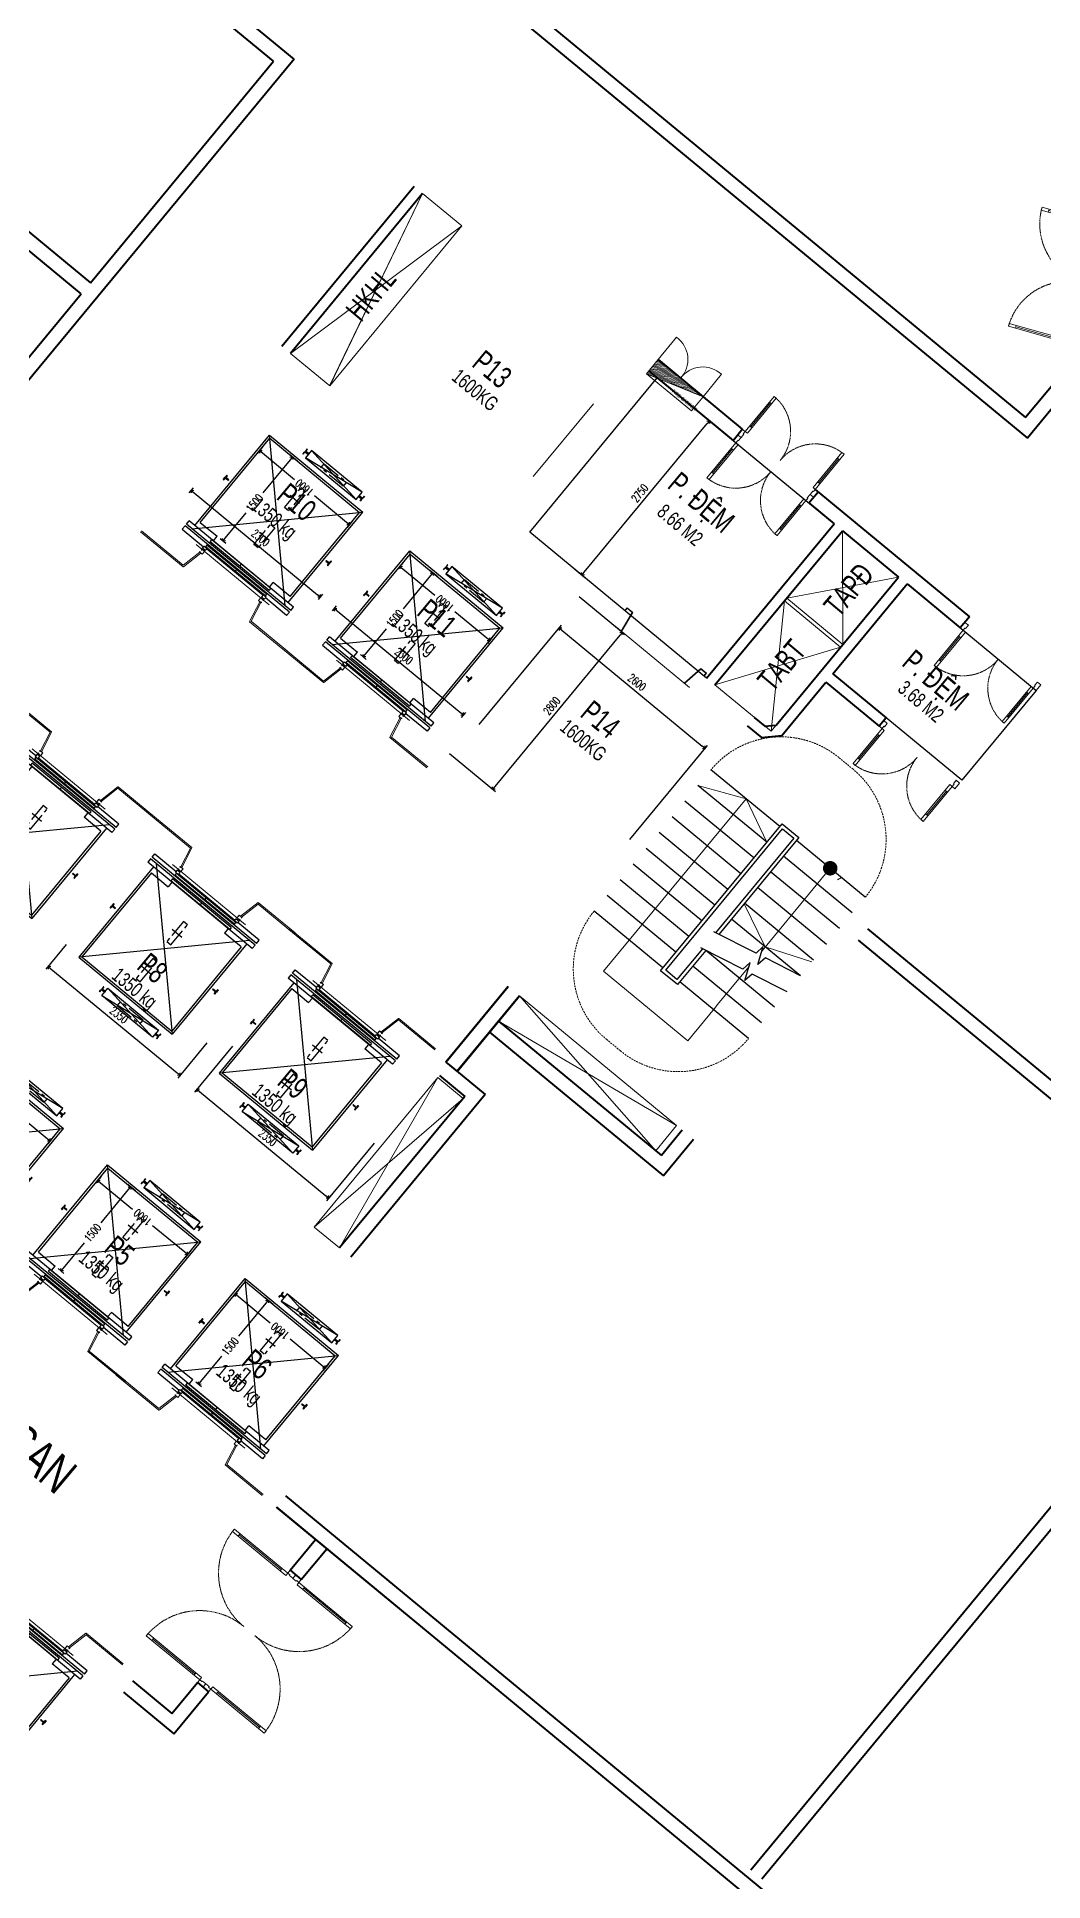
# Model space of a CAD drawing. Header units: millimetres. Extents: x -1534340 to 1713810, y -1348191 to 1114081.
# Drawn here: x 1237835 to 1251658, y -631241 to -605893 of the extents above; entities that cross this region are included whole.
import ezdxf
from ezdxf.enums import TextEntityAlignment as Align

# ---------------------------------------------------------------- set-up
doc = ezdxf.new("R2010")
doc.units = ezdxf.units.MM
doc.header["$LTSCALE"] = 100
doc.set_wipeout_variables(frame=1)
doc.header["$PDMODE"] = 32
doc.header["$PDSIZE"] = 2.5
for name, pattern in [('CENTERX2', [4, 2.5, -0.5, 0.5, -0.5]), ('HIDDEN', [0.375, 0.25, -0.125]), ('HIDDEN2', [0.1875, 0.125, -0.0625]), ('PHANTOMX2', [5, 2.5, -0.5, 0.5, -0.5, 0.5, -0.5]), ('Xref_ST_MBDV Cot vach 30.7.2022$0$DASHDOT', [1, 0.5, -0.25, 0, -0.25])]:
    doc.linetypes.add(name, pattern=pattern)
for name, color, linetype in [('A-FLOR-STRS-ARROW', 8, 'Continuous'), ('A-WALL-FNSH', 200, 'Continuous'), ('ccu12-Manh', 8, 'Continuous'), ('KT-Kich thuoc', 9, 'Continuous'), ('KT-Noi that', 36, 'Continuous'), ('KT-Thay', 7, 'Continuous'), ('SPE-MEP-Updated-22 07 22', 7, 'Continuous'), ('Xref_NT1+NT2_MBDV Cot vach_220729$0$KT-Text', 7, 'Continuous'), ('Xref_ST_MBDV Cot vach 30.7.2022$0$Xref_ST_MBDV Cot vach 30.7.2022|Xref_ST_MBDV Cot vach 30.7.2022|Xref_ST_MBDV Cot vach 30.7.2022|Xref_ST_MBDV Cot vach 30.7.2022|A-WALL-PATT', 251, 'Continuous'), ('Xref_ST_MBDV Cot vach 30.7.2022$0$Xref_ST_MBDV Cot vach 30.7.2022|Xref_ST_MBDV Cot vach 30.7.2022|Xref_ST_MBDV Cot vach 30.7.2022|Xref_ST_MBDV Cot vach 30.7.2022|Site_plot line', 1, 'Xref_ST_MBDV Cot vach 30.7.2022$0$DASHDOT')]:
    doc.layers.add(name, color=color, linetype=linetype)
for name, color, linetype, lineweight in [('CUA', 37, 'Continuous', 13), ('KT Lomo M', 4, 'HIDDEN', 5), ('KT-lomo nuoc', 3, 'HIDDEN', 5), ('KT-Net cat', 1, 'Continuous', 40), ('KT-Net manh', 251, 'Continuous', 13), ('KT-TUONG', 2, 'Continuous', 13), ('SPE-MEP-Fire', 10, 'Continuous', 0), ('SPE-MEP-HVAC', 140, 'Continuous', 0)]:
    doc.layers.add(name, color=color, linetype=linetype, lineweight=lineweight)
doc.styles.add('DIM', font='vnsimli.shx', dxfattribs={"width": 0.7})
doc.styles.get("Standard").update_dxf_attribs({"font": 'arial.ttf'})
doc.styles.add('xref.N.Cot vach tang N2$0$DIM', font='vnsimli.shx', dxfattribs={"width": 0.7})
doc.styles.add('Xref_NT1+NT2_MBDV Cot vach_220729$0$Arial', font='arial.ttf', dxfattribs={"width": 0.7})
doc.dimstyles.new('CCU 1-100 A1', dxfattribs={"dimscale": 100, "dimtxt": 2.2, "dimasz": 1, "dimexe": 1, "dimexo": 0, "dimgap": 1, "dimtad": 1, "dimdec": 0, "dimdsep": 46, "dimtxsty": 'DIM', "dimblk1": 'ARCHTICK', "dimblk2": 'ARCHTICK', "dimsah": 1, "dimcen": 0, "dimdle": 1, "dimclrd": 256, "dimclre": 256, "dimclrt": 31, "dimadec": 0, "dimazin": 0, "dimtfac": 1, "dimtdec": 0, "dimtix": 1, "dimtmove": 2, "dimatfit": 3, "dimldrblk": 'ARCHTICK', "dimfxl": 8, "dimtolj": 1, "dimarcsym": 0})
doc.dimstyles.new('xref.N.Cot vach tang N2$0$CCU 1-100 A1', dxfattribs={"dimscale": 100, "dimtxt": 2.2, "dimasz": 1, "dimexe": 1, "dimexo": 0, "dimgap": 1, "dimtad": 1, "dimdec": 0, "dimdsep": 46, "dimtxsty": 'xref.N.Cot vach tang N2$0$DIM', "dimblk1": 'xref.N.Cot vach tang N2$0$_ARCHTICK', "dimblk2": 'xref.N.Cot vach tang N2$0$_ARCHTICK', "dimsah": 1, "dimcen": 0, "dimdle": 1, "dimclrd": 256, "dimclre": 256, "dimclrt": 31, "dimadec": 0, "dimazin": 0, "dimtfac": 1, "dimtdec": 0, "dimtix": 1, "dimtmove": 2, "dimatfit": 3, "dimldrblk": 'xref.N.Cot vach tang N2$0$_ARCHTICK', "dimfxl": 8, "dimtolj": 1, "dimarcsym": 0})

# ---------------------------------------------------------------- blocks, each defined once
blk = doc.blocks.new('*U229')
for p, q in [((-750, -90), (-750, -50)), ((-100, -70), (-750, -70)), ((-100, -90), (-100, -50)), ((-750, -1710), (-750, -1750)), ((-100, -1730), (-750, -1730)), ((-100, -1710), (-100, -1750))]:
    blk.add_line(p, q)
for points in [[(200, 0), (200, -60), (40, -60), (40, -50), (0, -50), (0, 0)], [(0, -50), (0, -90), (-850, -90), (-850, -50)], [(0, -1750), (0, -1710), (-850, -1710), (-850, -1750)], [(200, -1800), (200, -1740), (40, -1740), (40, -1750), (0, -1750), (0, -1800)]]:
    blk.add_lwpolyline(points, close=True)
at = {"linetype": 'HIDDEN2'}
for centre, start, end in [((0, -50), 180, 270), ((0, -1750), 90, 180)]:
    blk.add_arc(centre, 850, start, end, dxfattribs=at)
blk = doc.blocks.new('KHHFG')
blk.add_wipeout([(-80, 1884), (238, 1884), (264, 84), (-70, 84)]).dxf.layer = 'KT-Kich thuoc'
at = {"layer": 'KT-Net cat'}
for p, q in [((200, 1884), (0, 1884)), ((200, 84), (0, 84))]:
    blk.add_line(p, q, dxfattribs=at)
at = {"layer": 'CUA', "xscale": -1, "rotation": 359.999999524041}
blk.add_blockref('*U229', (200, 1884), dxfattribs=at)
blk = doc.blocks.new('A$C17453666')
at = {"layer": 'KT-Net cat'}
for p, q in [((-62552, 2396), (-49714, -8206)), ((-49841, -8360), (-62712, 2269)), ((-48368, -823), (-36840, -10343)), ((-48086, -796), (-36867, -10061)), ((-46915, -5135), (-49829, -2729)), ((-47197, -5162), (-49956, -2883)), ((-46915, -5135), (-53116, -12635)), ((-49714, -8206), (-47197, -5162)), ((-53270, -12508), (-49841, -8360)), ((-36421, -9521), (-36867, -10061)), ((-36240, -9616), (-36840, -10343)), ((-39038, -17087), (-27550, -26575)), ((-39165, -17241), (-27645, -26756)), ((-44830, -18918, 0), (-43974, -17881)), ((-44676, -19046, 0), (-43819, -18009)), ((-44830, -18918, 0), (-44676, -19046)), ((-33768, -21699, 0), (-40643, -30024, 0)), ((-33614, -21826, 0), (-40489, -30151, 0)), ((-47159, -25036), (-39252, -31566)), ((-47032, -24882), (-39157, -31385))]:
    blk.add_line(p, q, dxfattribs=at)
at = {"layer": 'KT-Kich thuoc', "rotation": 164.2235859876774}
blk.add_blockref('KHHFG', (-35593, -7326), dxfattribs=at)
blk = doc.blocks.new('*U206')
for p, q in [((-1260, 525), (-1300, 525)), ((-1280, 100), (-1280, 525)), ((-90, 525), (-50, 525)), ((-70, 100), (-70, 525)), ((-1260, 100), (-1300, 100)), ((-90, 100), (-50, 100))]:
    blk.add_line(p, q)
for points in [[(-1300, 0), (-1260, 0), (-1260, 625), (-1300, 625)], [(-50, 0), (-90, 0), (-90, 625), (-50, 625)], [(-1350, -100), (-1290, -100), (-1290, -40), (-1300, -40), (-1300, 0), (-1350, 0)], [(0, -100), (-60, -100), (-60, -40), (-50, -40), (-50, 0), (0, 0)]]:
    blk.add_lwpolyline(points, close=True)
at = {"linetype": 'HIDDEN2'}
for centre, start, end in [((-1300, 0), 0, 90), ((-50, 0), 90, 180)]:
    blk.add_arc(centre, 625, start, end, dxfattribs=at)
blk = doc.blocks.new('*U2315')
for p, q in [((-1260, -100), (-1300, -100)), ((-1280, -100), (-1280, -525)), ((-90, -100), (-50, -100)), ((-70, -100), (-70, -525)), ((-1260, -525), (-1300, -525)), ((-90, -525), (-50, -525))]:
    blk.add_line(p, q)
for points in [[(-1350, 100), (-1290, 100), (-1290, 40), (-1300, 40), (-1300, 0), (-1350, 0)], [(-1300, 0), (-1260, 0), (-1260, -625), (-1300, -625)], [(-50, 0), (-90, 0), (-90, -625), (-50, -625)], [(0, 100), (-60, 100), (-60, 40), (-50, 40), (-50, 0), (0, 0)]]:
    blk.add_lwpolyline(points, close=True)
at = {"linetype": 'HIDDEN2'}
for centre, start, end in [((-1300, 0), 270, 0), ((-50, 0), 180, 270)]:
    blk.add_arc(centre, 625, start, end, dxfattribs=at)
blk = doc.blocks.new('Fire cabinet 800x250')
at = {"layer": 'SPE-MEP-Fire'}
h = blk.add_hatch(dxfattribs=at)
h.set_pattern_fill('ANSI31', color=256, scale=5)
edge = h.paths.add_edge_path()
edge.add_line((400, 250), (-400, 0))
edge.add_line((-400, 0), (-400, 250))
edge.add_line((-400, 250), (400, 250))
for p, q in [((-400, 250), (-400, 650)), ((400, 250), (400, 650))]:
    blk.add_line(p, q, dxfattribs=at)
blk.add_lwpolyline([(400, 250), (-400, 250), (-400, 0), (400, 0)], close=True, dxfattribs=at)
blk.add_lwpolyline([(400, 250), (-400, 0), (-400, 250), (400, 250)], dxfattribs=at)
for centre, start, end in [((-378, 272), 356.6718, 93.3282), ((378, 272), 86.6718, 183.3282)]:
    blk.add_arc(centre, 379, start, end, dxfattribs=at)
at = {"color": 1, "width": 0.7}
blk.add_text('FIRE CABINET', height=50, dxfattribs=at).set_placement((25, 25))
blk = doc.blocks.new('xref.N.Cot vach tang N2$0$_Open90')
at = {"color": 0, "linetype": 'ByBlock', "lineweight": -2}
for p, q in [((0, 0), (-1, 0)), ((-0.5, 0.5), (0, 0)), ((0, 0), (-0.5, -0.5))]:
    blk.add_line(p, q, dxfattribs=at)
blk = doc.blocks.new('*D2516')
at = {"layer": 'Defpoints', "color": 5, "transparency": 16777216}
for p, q in [((1246974, -611089), (1247112, -611202)), ((1245354, -613252), (1247041, -611209)), ((1245223, -613209), (1245361, -613323))]:
    blk.add_line(p, q, dxfattribs=at)
at = {"layer": 'Defpoints', "color": 0, "transparency": 16777216}
for p in [(1246974, -611089), (1247073, -611171), (1245223, -613209)]:
    blk.add_point(p, dxfattribs=at)
at = {"layer": 'Defpoints', "color": 5, "transparency": 16777216, "xscale": 50, "yscale": 50, "zscale": 50}
for p, rotation in [((1247073, -611171), 50.44882668856325), ((1245322, -613291), 230.4488266885633)]:
    blk.add_blockref('xref.N.Cot vach tang N2$0$_Open90', p, dxfattribs=dict(at, rotation=rotation))
at = {"layer": 'Defpoints', "color": 5, "transparency": 16777216, "insert": (1246117, -612164), "char_height": 110, "attachment_point": 5, "rotation": 50.4488, "style": 'xref.N.Cot vach tang N2$0$DIM'}
blk.add_mtext('\\A1;2750', dxfattribs=at)
blk = doc.blocks.new('xref.N.Cot vach tang N2$0$_ARCHTICK')
at = {"color": 0, "linetype": 'ByBlock', "const_width": 0.15}
blk.add_lwpolyline([(-0.5, -0.5), (0.5, 0.5)], dxfattribs=at)
blk = doc.blocks.new('*D2523')
at = {"layer": 'Defpoints', "color": 5, "transparency": 16777216}
for p, q in [((1243912, -615346), (1245041, -613979)), ((1245048, -614049), (1246975, -615641)), ((1245981, -616924), (1247046, -615634))]:
    blk.add_line(p, q, dxfattribs=at)
at = {"layer": 'Defpoints', "color": 0, "transparency": 16777216}
for p in [(1243912, -615346), (1247014, -615673), (1245981, -616924)]:
    blk.add_point(p, dxfattribs=at)
at = {"layer": 'Defpoints', "color": 5, "transparency": 16777216, "xscale": 50, "yscale": 50, "zscale": 50}
for p, rotation in [((1245009, -614017), 140.4488267312786), ((1247014, -615673), 320.4488267312786)]:
    blk.add_blockref('xref.N.Cot vach tang N2$0$_Open90', p, dxfattribs=dict(at, rotation=rotation))
at = {"layer": 'Defpoints', "color": 5, "transparency": 16777216, "insert": (1246078, -614764), "char_height": 110, "attachment_point": 5, "rotation": 320.4488, "style": 'xref.N.Cot vach tang N2$0$DIM'}
blk.add_mtext('\\A1;2600', dxfattribs=at)
blk = doc.blocks.new('*D2524')
at = {"layer": 'Defpoints', "color": 5, "transparency": 16777216}
for p, q in [((1245286, -613585), (1245918, -614108)), ((1244129, -616196), (1245848, -614114)), ((1243503, -615744), (1244135, -616267))]:
    blk.add_line(p, q, dxfattribs=at)
at = {"layer": 'Defpoints', "color": 0, "transparency": 16777216}
for p in [(1245286, -613585), (1245880, -614076), (1243503, -615744)]:
    blk.add_point(p, dxfattribs=at)
at = {"layer": 'Defpoints', "color": 5, "transparency": 16777216, "xscale": 50, "yscale": 50, "zscale": 50}
for p, rotation in [((1245880, -614076), 50.44882673127865), ((1244097, -616235), 230.4488267312786)]:
    blk.add_blockref('xref.N.Cot vach tang N2$0$_Open90', p, dxfattribs=dict(at, rotation=rotation))
at = {"layer": 'Defpoints', "color": 5, "transparency": 16777216, "insert": (1244907, -615088), "char_height": 110, "attachment_point": 5, "rotation": 50.4488, "style": 'xref.N.Cot vach tang N2$0$DIM'}
blk.add_mtext('\\A1;2800', dxfattribs=at)
blk = doc.blocks.new('*D2527')
at = {"layer": 'Defpoints', "color": 5, "transparency": 16777216}
for p, q in [((1238238, -618369), (1237958, -618708)), ((1238028, -618701), (1239763, -620134)), ((1240171, -619719), (1239770, -620205))]:
    blk.add_line(p, q, dxfattribs=at)
at = {"layer": 'Defpoints', "color": 0, "transparency": 16777216}
for p in [(1238238, -618369), (1240171, -619719), (1239802, -620166)]:
    blk.add_point(p, dxfattribs=at)
at = {"layer": 'Defpoints', "color": 5, "transparency": 16777216, "xscale": 50, "yscale": 50, "zscale": 50}
for p, rotation in [((1237990, -618670), 140.4488267312786), ((1239802, -620166), 320.4488267312786)]:
    blk.add_blockref('xref.N.Cot vach tang N2$0$_Open90', p, dxfattribs=dict(at, rotation=rotation))
at = {"layer": 'Defpoints', "color": 5, "transparency": 16777216, "insert": (1238962, -619337), "char_height": 110, "attachment_point": 5, "rotation": 320.4488, "style": 'xref.N.Cot vach tang N2$0$DIM'}
blk.add_mtext('\\A1;2350', dxfattribs=at)
blk = doc.blocks.new('*D2528')
at = {"layer": 'Defpoints', "color": 5, "transparency": 16777216}
for p, q in [((1240521, -619766), (1240001, -620396)), ((1240071, -620389), (1241806, -621822)), ((1242469, -621097), (1241813, -621892))]:
    blk.add_line(p, q, dxfattribs=at)
at = {"layer": 'Defpoints', "color": 0, "transparency": 16777216}
for p in [(1240521, -619766), (1242469, -621097), (1241845, -621853)]:
    blk.add_point(p, dxfattribs=at)
at = {"layer": 'Defpoints', "color": 5, "transparency": 16777216, "xscale": 50, "yscale": 50, "zscale": 50}
for p, rotation in [((1240033, -620357), 140.4488267312786), ((1241845, -621853), 320.4488267312786)]:
    blk.add_blockref('xref.N.Cot vach tang N2$0$_Open90', p, dxfattribs=dict(at, rotation=rotation))
at = {"layer": 'Defpoints', "color": 5, "transparency": 16777216, "insert": (1241006, -621024), "char_height": 110, "attachment_point": 5, "rotation": 320.4488, "style": 'xref.N.Cot vach tang N2$0$DIM'}
blk.add_mtext('\\A1;2350', dxfattribs=at)
blk = doc.blocks.new('*D2529')
at = {"layer": 'Defpoints', "color": 5, "transparency": 16777216}
for p, q in [((1239929, -612160), (1239987, -612089)), ((1239994, -612159), (1241690, -613560)), ((1241702, -613625), (1241761, -613553))]:
    blk.add_line(p, q, dxfattribs=at)
at = {"layer": 'Defpoints', "color": 0, "transparency": 16777216}
for p in [(1239929, -612160), (1241702, -613625), (1241729, -613592)]:
    blk.add_point(p, dxfattribs=at)
at = {"layer": 'Defpoints', "color": 5, "transparency": 16777216, "xscale": 50, "yscale": 50, "zscale": 50}
for p, rotation in [((1239955, -612127), 140.4488267312786), ((1241729, -613592), 320.4488267312786)]:
    blk.add_blockref('xref.N.Cot vach tang N2$0$_Open90', p, dxfattribs=dict(at, rotation=rotation))
at = {"layer": 'Defpoints', "color": 5, "transparency": 16777216, "insert": (1240909, -612779), "char_height": 110, "attachment_point": 5, "rotation": 320.4488, "style": 'xref.N.Cot vach tang N2$0$DIM'}
blk.add_mtext('\\A1;2300', dxfattribs=at)
blk = doc.blocks.new('*D2530')
at = {"layer": 'Defpoints', "color": 5, "transparency": 16777216}
for p, q in [((1241895, -613784), (1241953, -613713)), ((1241960, -613783), (1243657, -615184)), ((1243668, -615248), (1243727, -615177))]:
    blk.add_line(p, q, dxfattribs=at)
at = {"layer": 'Defpoints', "color": 0, "transparency": 16777216}
for p in [(1241895, -613784), (1243668, -615248), (1243695, -615216)]:
    blk.add_point(p, dxfattribs=at)
at = {"layer": 'Defpoints', "color": 5, "transparency": 16777216, "xscale": 50, "yscale": 50, "zscale": 50}
for p, rotation in [((1241922, -613751), 140.4488267312786), ((1243695, -615216), 320.4488267312786)]:
    blk.add_blockref('xref.N.Cot vach tang N2$0$_Open90', p, dxfattribs=dict(at, rotation=rotation))
at = {"layer": 'Defpoints', "color": 5, "transparency": 16777216, "insert": (1242875, -614403), "char_height": 110, "attachment_point": 5, "rotation": 320.4488, "style": 'xref.N.Cot vach tang N2$0$DIM'}
blk.add_mtext('\\A1;2300', dxfattribs=at)
blk = doc.blocks.new('thang bo22')
at = {"layer": 'KT-Net manh'}
h = blk.add_hatch(color=256, dxfattribs=at)
edge = h.paths.add_edge_path(flags=0)
edge.add_arc((1850, -825), 100, 90, 450)
at = {"layer": 'A-FLOR-STRS-ARROW'}
for points in [[(164, -1450), (46, -923), (-88, -902), (151, -801), (15, -783), (-127, -150)], [(450, -1450), (332, -923), (198, -902), (436, -801), (300, -783), (159, -150)]]:
    blk.add_lwpolyline(points, dxfattribs=at)
at = {"layer": 'KT-Net manh', "linetype": 'HIDDEN'}
for p, q in [((-1920, -200), (-1920, 50)), ((3099, -201), (3099, 50))]:
    blk.add_line(p, q, dxfattribs=at)
at = {"layer": 'KT-Net manh'}
for points in [[(1570, 1300), (1850, 675), (1570, 75)], [(99, -825), (-550, -825), (-650, -825), (-1225, -825), (-1225, 675), (1850, 675)], [(721, -225), (450, -825), (700, -1450)], [(1850, -825), (380, -825)]]:
    blk.add_lwpolyline(points, dxfattribs=at)
at = {"layer": 'KT-Net manh', "linetype": 'HIDDEN'}
for centre, start, end in [((-670, 50), 90.0017, 179.9856), ((1849, 50), 0.0144, 89.9983), ((-670, -200), 180.0144, 269.9983), ((1849, -200), 270.0017, 359.9856)]:
    blk.add_arc(centre, 1250, start, end, dxfattribs=at)
at = {"layer": 'KT-Thay', "extrusion": (-3.725e-11, 1.28361e-08, 1)}
for p, q in [((-670, 75), (-670, 1300)), ((-390, 75), (-390, 1300)), ((-110, 75), (-110, 1300)), ((170, 75), (170, 1300)), ((450, 75), (450, 1300)), ((730, 75), (730, 1300)), ((1010, 75), (1010, 1300)), ((1290, 75), (1290, 1300)), ((1570, 75), (1570, 1300)), ((1850, 75), (1850, 1300)), ((-670, -1450), (-670, -225)), ((-390, -1450), (-390, -225)), ((-110, -1450), (-110, -225)), ((450, -1450), (450, -225)), ((730, -1450), (730, -225)), ((1010, -1450), (1010, -225)), ((1290, -1450), (1290, -225)), ((1570, -1450), (1570, -225)), ((1850, -1450), (1850, -225))]:
    blk.add_line(p, q, dxfattribs=at)
at = {"layer": 'KT-Thay'}
for points in [[(-110, -225), (-720, -225), (-720, 75), (1900, 75), (1900, -225), (175, -225)], [(-121, -175), (-670, -175), (-670, 25), (1850, 25), (1850, -175), (164, -175)]]:
    blk.add_lwpolyline(points, dxfattribs=at)
blk = doc.blocks.new('_Open90')
at = {"color": 0, "linetype": 'ByBlock', "lineweight": -2}
for p, q in [((0, 0), (-1, 0)), ((-0.5, 0.5), (0, 0)), ((0, 0), (-0.5, -0.5))]:
    blk.add_line(p, q, dxfattribs=at)
blk = doc.blocks.new('*D202')
at = {"layer": 'Defpoints', "color": 5, "transparency": 16777216}
for p, q in [((-2230, 1494), (-2230, 1596)), ((-2180, 1546), (-1728, 1546)), ((-780, 1546), (-1372, 1546)), ((-730, 1457), (-730, 1596))]:
    blk.add_line(p, q, dxfattribs=at)
at = {"layer": 'Defpoints', "color": 0, "transparency": 16777216}
for p in [(-2230, 1546), (-2230, 1494), (-730, 1457)]:
    blk.add_point(p, dxfattribs=at)
at = {"layer": 'Defpoints', "color": 5, "transparency": 16777216, "xscale": 50, "yscale": 50, "zscale": 50, "rotation": 180}
blk.add_blockref('_Open90', (-2230, 1546), dxfattribs=at)
at = {"layer": 'Defpoints', "color": 5, "transparency": 16777216, "xscale": 50, "yscale": 50, "zscale": 50}
blk.add_blockref('_Open90', (-730, 1546), dxfattribs=at)
at = {"layer": 'Defpoints', "color": 5, "transparency": 16777216, "insert": (-1550, 1546), "char_height": 110, "attachment_point": 5, "style": 'DIM'}
blk.add_mtext('\\A1;1500', dxfattribs=at)
blk = doc.blocks.new('_ARCHTICK')
at = {"color": 0, "linetype": 'ByBlock', "const_width": 0.15}
blk.add_lwpolyline([(-0.5, -0.5), (0.5, 0.5)], dxfattribs=at)
blk = doc.blocks.new('*D203')
at = {"layer": 'Defpoints', "color": 5, "transparency": 16777216}
for p, q in [((-879, 1950), (-1000, 1950)), ((-950, 1900), (-950, 1328)), ((-950, 400), (-950, 972)), ((-879, 350), (-1000, 350))]:
    blk.add_line(p, q, dxfattribs=at)
at = {"layer": 'Defpoints', "color": 0, "transparency": 16777216}
for p in [(-879, 1950), (-950, 350), (-879, 350)]:
    blk.add_point(p, dxfattribs=at)
at = {"layer": 'Defpoints', "color": 5, "transparency": 16777216, "xscale": 50, "yscale": 50, "zscale": 50}
for p, rotation in [((-950, 1950), 90), ((-950, 350), 270)]:
    blk.add_blockref('_Open90', p, dxfattribs=dict(at, rotation=rotation))
at = {"layer": 'Defpoints', "color": 5, "transparency": 16777216, "insert": (-950, 1150), "char_height": 110, "attachment_point": 5, "rotation": 90, "style": 'DIM'}
blk.add_mtext('\\A1;1600', dxfattribs=at)
blk = doc.blocks.new('A$C0FC618F2')
at = {"layer": 'Xref_NT1+NT2_MBDV Cot vach_220729$0$KT-Text', "style": 'Xref_NT1+NT2_MBDV Cot vach_220729$0$Arial', "width": 0.7}
for s, height, p in [('P13', 300, (-36212, 30085)), ('1600KG', 200, (-36413, 29837)), ('1350 kg', 200, (-39173, 28073)), ('1350 kg', 200, (-37245, 26481)), ('P14', 300, (-34725, 25272)), ('1600KG', 200, (-34926, 25023)), ('1350 kg', 200, (-41092, 21616)), ('1350 kg', 200, (-39165, 20024)), ('1350 kg', 200, (-41547, 17731)), ('1350 kg', 200, (-39658, 16171))]:
    blk.add_text(s, height=height, rotation=320.4488, dxfattribs=at).set_placement(p, align=Align.CENTER)
at = {"layer": 'Xref_NT1+NT2_MBDV Cot vach_220729$0$KT-Text', "style": 'Xref_NT1+NT2_MBDV Cot vach_220729$0$Arial', "oblique": 360, "width": 0.7}
for s, p in [('P10', (-38898, 28259)), ('P11', (-36970, 26667)), ('P8', (-40879, 21855)), ('P9', (-38952, 20263)), ('P5', (-41334, 17970)), ('P6', (-39445, 16410))]:
    blk.add_text(s, height=300, rotation=320, dxfattribs=at).set_placement(p, align=Align.CENTER)
blk = doc.blocks.new('*U262')
at = {"layer": 'KT-lomo nuoc', "ltscale": 500}
for p, q in [((450, 2665), (0, 0)), ((0, 2665), (450, 0))]:
    blk.add_line(p, q, dxfattribs=at)
blk.add_lwpolyline([(0, 2665), (450, 2665), (450, 0), (0, 0)], close=True, dxfattribs=at)
blk = doc.blocks.new('*U263')
at = {"layer": 'KT-lomo nuoc', "ltscale": 500}
for p, q in [((2801, 450), (0, 0)), ((0, 450), (2801, 0))]:
    blk.add_line(p, q, dxfattribs=at)
blk.add_lwpolyline([(0, 450), (2801, 450), (2801, 0), (0, 0)], close=True, dxfattribs=at)
blk = doc.blocks.new('*U265')
at = {"layer": 'KT-lomo nuoc', "ltscale": 500}
for p, q in [((700, 2850), (0, 0)), ((0, 2850), (700, 0))]:
    blk.add_line(p, q, dxfattribs=at)
blk.add_lwpolyline([(0, 2850), (700, 2850), (700, 0), (0, 0)], close=True, dxfattribs=at)
blk = doc.blocks.new('*U2224')
at = {"layer": 'KT Lomo M', "linetype": 'HIDDEN', "ltscale": 500}
for p, q in [((1500, 1000), (0, 0)), ((0, 1000), (1500, 0))]:
    blk.add_line(p, q, dxfattribs=at)
blk.add_lwpolyline([(0, 1000), (1500, 1000), (1500, 0), (0, 0)], close=True, dxfattribs=at)
blk = doc.blocks.new('*U2228')
at = {"layer": 'KT Lomo M', "linetype": 'HIDDEN', "ltscale": 500}
for p, q in [((1200, 1000), (0, 0)), ((0, 1000), (1200, 0))]:
    blk.add_line(p, q, dxfattribs=at)
blk.add_lwpolyline([(0, 1000), (1200, 1000), (1200, 0), (0, 0)], close=True, dxfattribs=at)
blk = doc.blocks.new('KYTHUAT space')
at = {"layer": 'KT-lomo nuoc', "linetype": 'HIDDEN', "xscale": -1, "rotation": 320.4488267378102}
for name, p in [('*U265', (-43651, -58570)), ('*U263', (-39171, -69085)), ('*U262', (-43516, -70419))]:
    blk.add_blockref(name, p, dxfattribs=at)
at = {"layer": 'SPE-MEP-HVAC', "linetype": 'HIDDEN', "ltscale": 1000, "xscale": -1, "rotation": 230.4488267378189}
for name, p in [('*U2228', (-37371, -61487)), ('*U2224', (-38358, -62682))]:
    blk.add_blockref(name, p, dxfattribs=at)
blk = doc.blocks.new('Xref_ST_MBDV Cot vach 30.7.2022$0$Tuong Vay01-flat-1')
at = {"layer": 'Xref_ST_MBDV Cot vach 30.7.2022$0$Xref_ST_MBDV Cot vach 30.7.2022|Xref_ST_MBDV Cot vach 30.7.2022|Xref_ST_MBDV Cot vach 30.7.2022|Xref_ST_MBDV Cot vach 30.7.2022|A-WALL-PATT'}
h = blk.add_hatch(dxfattribs=at)
h.set_pattern_fill('ACET-2D-VATLIEU04', color=256, scale=50, pattern_type=2)
h.set_pattern_definition([(50, (-11139561.84, -1407213.45), (-225.902474, 189.5546825), [37.5, -412.5]), (355, (-11139561.84, -1407213.45), (32.127212, 367.215716), [30, -330]), (100.4514, (-11139531.95, -1407216.06), (-341.231527, -62.944187), [31.870095, -350.571056]), (46.1842, (-11139561.84, -1407113.45), (-319.180497, 306.252097), [56.25, -618.75]), (96.6356, (-11139517.37, -1407120.34), (-516.995922, -60.144022), [47.805144, -525.8565]), (351.1842, (-11139561.84, -1407113.45), (84.740774, 546.39543), [45, -495]), (21, (-11139511.84, -1407138.45), (-105.680822, 275.3079534), [37.5, -412.5]), (326, (-11139511.84, -1407138.45), (206.128805, 305.59852), [30, -330]), (71.4514, (-11139486.97, -1407155.22), (-328.963765, 110.380101), [31.870095, -350.571056]), (37.5, (-11139561.84, -1407213.45), (-78.1345294, 101.8269012), [0, -326, 0, -335, 0, -331.25]), (7.5, (-11139561.84, -1407213.45), (-23.2793464, 176.824191), [0, -191, 0, -318.5, 0, -126.25]), (327.5, (-11139673.34, -1407213.45), (71.9444175, 112.9301145), [0, -125, 0, -390, 0, -517.5000003]), (317.5, (-11139723.34, -1407213.45), (158.0205496, 172.449169), [0, -162.5, 0, -259, 0, -367.5]), (45, (-11139561.84, -1407213.45), (-150.260191, 150.260191), []), (45, (-11139561.84, -1407152.2), (-150.260191, 150.260191), [])])
h.paths.add_polyline_path([(-82665, -118500), (-81837, -121132), (-80903, -123728), (-79863, -126284), (-78720, -128795), (-77475, -131258), (-76131, -133667), (-74689, -136020), (-73153, -138312), (-71525, -140539), (-69807, -142699), (-68002, -144786), (-66114, -146798), (-64145, -148731), (-62100, -150582), (-59980, -152349), (-57790, -154027), (-55533, -155614), (-53213, -157109), (-50835, -158507), (-48401, -159807), (-45916, -161007), (-43385, -162104), (-40811, -163097), (-38198, -163985), (-35551, -164765), (-32875, -165436), (-30174, -165998), (-27451, -166448), (-24702, -166789), (-4397, -168938), (36420, -167648), (41836, -160719), (12445, -24368), (8473, -9249), (-4719, -5521), (-10557, -9947), (-34021, -27848), (-39777, -32009), (-41249, -35294), (-45787, -38574), (-49368, -38942), (-57644, -44924), (-59845, -46601), (-61969, -48362), (-64020, -50208), (-65993, -52137), (-67887, -54144), (-69696, -56226), (-71420, -58381), (-73054, -60604), (-74596, -62892), (-76043, -65242), (-77394, -67648), (-78645, -70107), (-79794, -72615), (-80841, -75168), (-81782, -77762), (-82617, -80392), (-83343, -83054), (-83961, -85743), (-84468, -88455), (-84865, -91186), (-85149, -93930), (-85321, -96684), (-85381, -99530), (-85329, -102201), (-85163, -104955), (-84886, -107701), (-84496, -110432), (-83996, -113146), (-83385, -115836)], flags=16)
h.paths.add_polyline_path([(-83625, -118781), (-82785, -121452), (-81837, -124086), (-80781, -126680), (-79621, -129228), (-78358, -131727), (-76994, -134172), (-75531, -136560), (-73973, -138886), (-72320, -141146), (-70577, -143337), (-68746, -145455), (-66829, -147497), (-64832, -149459), (-62755, -151337), (-60604, -153130), (-58382, -154833), (-56092, -156444), (-53738, -157960), (-51324, -159379), (-48854, -160699), (-46333, -161916), (-43764, -163030), (-41151, -164038), (-38500, -164938), (-35814, -165730), (-33098, -166411), (-30357, -166981), (-27595, -167438), (-24816, -167783), (-4434, -169940), (36920, -168633), (42913, -160966), (13418, -24135), (9295, -8442), (-4926, -4424), (-11163, -9151), (-34617, -27045), (-40580, -31355), (-42052, -34640), (-46156, -37607), (-49737, -37975), (-58240, -44121), (-60467, -45819), (-62623, -47605), (-64704, -49479), (-66707, -51435), (-68628, -53472), (-70465, -55586), (-72214, -57772), (-73872, -60029), (-75437, -62350), (-76905, -64734), (-78276, -67176), (-79545, -69672), (-80712, -72217), (-81774, -74808), (-82729, -77440), (-83576, -80109), (-84314, -82810), (-84940, -85539), (-85455, -88291), (-85857, -91062), (-86146, -93847), (-86321, -96642), (-86382, -99529), (-86328, -102241), (-86160, -105036), (-85879, -107821), (-85484, -110593), (-84976, -113347), (-84356, -116078)])
at = {"layer": 'Xref_ST_MBDV Cot vach 30.7.2022$0$Xref_ST_MBDV Cot vach 30.7.2022|Xref_ST_MBDV Cot vach 30.7.2022|Xref_ST_MBDV Cot vach 30.7.2022|Xref_ST_MBDV Cot vach 30.7.2022|Site_plot line', "ltscale": 5000}
blk.add_arc((-17764, -99529), 69167, 126.14636, 263.7927, dxfattribs=at)
blk = doc.blocks.new('*U2361')
for p, q in [((666, 1982), (693, 2011)), ((1232, 1489), (680, 1996)), ((1218, 1474), (1245, 1504)), ((-565, 641), (-592, 612)), ((-26, 119), (-579, 627)), ((-13, 134), (-40, 104))]:
    blk.add_line(p, q)
for points in [[(1319, 1436), (1292, 1407), (592, 2049), (619, 2079)], [(1427, 1405), (1386, 1361), (1342, 1402), (1349, 1409), (1319, 1436), (1353, 1473)], [(34, 37), (61, 66), (-639, 709), (-666, 679)], [(74, -68), (114, -23), (70, 17), (63, 10), (34, 37), (0, 0)]]:
    blk.add_lwpolyline(points, close=True)
at = {"linetype": 'HIDDEN2'}
for centre, start, end in [((1319, 1436), 137.4325, 227.4325), ((34, 37), 47.4325, 137.4324)]:
    blk.add_arc(centre, 950, start, end, dxfattribs=at)
blk = doc.blocks.new('HJKYIK')
at = {"layer": 'KT-Net cat'}
for p, q in [((-81390, 94324, 0), (-81040, 94748, 0)), ((-81236, 94197, 0), (-80886, 94621, 0)), ((-81390, 94324, 0), (-81236, 94197, 0)), ((-83553, 92803, 0), (-83013, 92358, 0)), ((-83013, 92358, 0), (-82663, 92782, 0)), ((-82663, 92782, 0), (-82509, 92654, 0)), ((-83680, 92649, 0), (-82986, 92076, 0)), ((-82986, 92076, 0), (-82509, 92654, 0))]:
    blk.add_line(p, q, dxfattribs=at)
at = {"layer": 'CUA', "xscale": -1, "rotation": 97.89135478558231}
blk.add_blockref('*U2361', (-81390, 94324, 0), dxfattribs=at)
at = {"layer": 'CUA', "rotation": 183.0062993341758}
blk.add_blockref('*U2361', (-81235, 94196, 0), dxfattribs=at)
blk = doc.blocks.new('TM 1000kg')
at = {"layer": 'KT-Net manh'}
for p, q in [((-2850, 2500), (-2850, 1742.2)), ((-2832, 2500), (-2832, 1754.4)), ((-2500, 1800), (-2500, 500)), ((-2850, 1742.2), (-2847, 1742.2)), ((-2847, 1742.2), (-2847, 1739.2)), ((-2550, 1674.2), (-2847, 1739.2)), ((-2550, 1692.7), (-2832, 1754.4)), ((-2850, 557.8), (-2847, 557.8)), ((-2850, -100), (-2850, 557.8)), ((-2550, 625.8), (-2847, 560.8)), ((-2847, 557.8), (-2847, 560.8)), ((-2550, 607.3), (-2832, 545.6)), ((-2832, -100), (-2832, 545.6))]:
    blk.add_line(p, q, dxfattribs=at)
at = {"layer": 'KT-Net manh', "const_width": 2}
for points in [[(-2847, 1742.2), (-2832, 1754.4)], [(-2847, 557.8), (-2832, 545.6)]]:
    blk.add_lwpolyline(points, dxfattribs=at)
at = {"layer": 'KT-Net manh', "ltscale": 2}
for points in [[(-2510, 1700), (-2500, 1700), (-2500, 1650), (-2550, 1650), (-2550, 1700), (-2540, 1700), (-2540, 1690), (-2541.6, 1690), (-2541.6, 1698.4), (-2548.4, 1698.4), (-2548.4, 1651.6), (-2501.6, 1651.6), (-2501.6, 1698.4), (-2508.4, 1698.4), (-2508.4, 1690), (-2510, 1690)], [(-2510, 600), (-2500, 600), (-2500, 650), (-2550, 650), (-2550, 600), (-2540, 600), (-2540, 610), (-2541.6, 610), (-2541.6, 601.6), (-2548.4, 601.6), (-2548.4, 648.4), (-2501.6, 648.4), (-2501.6, 601.6), (-2508.4, 601.6), (-2508.4, 610), (-2510, 610)]]:
    blk.add_lwpolyline(points, close=True, dxfattribs=at)
at = {"layer": 'KT-Noi that', "linetype": 'Continuous', "ltscale": 2}
for p, q in [((-2460, 2080), (-2460, 1700)), ((-2400, 2080), (-2460, 2080)), ((-2400, 220), (-2400, 2080)), ((-2370, 220), (-2370, 2080)), ((-2370, 2080), (-2310, 2080)), ((-2310, 220), (-2310, 2080)), ((-2310, 1981), (-700, 1981)), ((-2230, 1950), (-730, 1950)), ((-2230, 1950), (-2230, 1650)), ((-730, 1950), (-730, 350)), ((-700, 1981), (-700, 319)), ((-2455, 650), (-2455, 1650)), ((-2441.3, 620), (-2441.3, 1680)), ((-2411, 1680), (-2441.3, 1680)), ((-2411, 620), (-2411, 1680)), ((-2348, 625), (-2348, 1675)), ((-2348, 1675), (-2314, 1675)), ((-2314, 625), (-2314, 1675)), ((-2310, 1650), (-2230, 1650)), ((-2411, 1150), (-2441.3, 1150)), ((-2314, 1150), (-2348, 1150)), ((-2460, 220), (-2460, 600)), ((-2411, 620), (-2441.3, 620)), ((-2348, 625), (-2314, 625)), ((-2310, 650), (-2230, 650)), ((-2230, 350), (-2230, 650)), ((-2310, 319), (-700, 319)), ((-2230, 350), (-730, 350)), ((-2400, 220), (-2460, 220)), ((-2370, 220), (-2310, 220))]:
    blk.add_line(p, q, dxfattribs=at)
at = {"layer": 'KT-Noi that', "linetype": 'Continuous'}
for p, q in [((-1572.5, 2077), (-1572.5, 2082)), ((-1572.5, 2082), (-1535, 2082)), ((-1569.5, 2074), (-1540.1, 2070.9)), ((-1540, 2021), (-1540, 2050)), ((-1537.1, 2054.1), (-1537.1, 2067.9)), ((-1497.5, 2082), (-1535, 2082)), ((-1532.9, 2054.1), (-1532.9, 2067.9)), ((-1530, 2021), (-1530, 2050)), ((-1500.5, 2074), (-1529.9, 2070.9)), ((-1497.5, 2077), (-1497.5, 2082)), ((-1539, 2020), (-1535, 2020)), ((-1531, 2020), (-1535, 2020)), ((-603.5, 1460), (-574.4, 1460)), ((-603.5, 1456.8), (-603.5, 1460)), ((-603.5, 1456.8), (-574.4, 1456.8)), ((-568.2, 1406.2), (-568.2, 1450.6)), ((-565, 1406.2), (-565, 1450.6)), ((-558, 1403.2), (-562, 1403.2)), ((-558, 1400), (-562, 1400)), ((-555, 1406.2), (-555, 1450.6)), ((-551.8, 1406.2), (-551.8, 1450.6)), ((-516.5, 1460), (-545.6, 1460)), ((-516.5, 1456.8), (-545.6, 1456.8)), ((-516.5, 1456.8), (-516.5, 1460)), ((-1540, 279), (-1540, 250)), ((-1539, 280), (-1535, 280)), ((-1531, 280), (-1535, 280)), ((-1530, 279), (-1530, 250)), ((-603.5, 443.2), (-574.4, 443.2)), ((-603.5, 440), (-574.4, 440)), ((-568.2, 493.8), (-568.2, 449.4)), ((-565, 493.8), (-565, 449.4)), ((-558, 500), (-562, 500)), ((-558, 496.8), (-562, 496.8)), ((-555, 493.8), (-555, 449.4)), ((-551.8, 493.8), (-551.8, 449.4)), ((-516.5, 443.2), (-545.6, 443.2)), ((-516.5, 440), (-545.6, 440)), ((-1572.5, 223), (-1572.5, 218)), ((-1572.5, 218), (-1535, 218)), ((-1569.5, 226), (-1540.1, 229.1)), ((-1537.1, 245.9), (-1537.1, 232.1)), ((-1497.5, 218), (-1535, 218)), ((-1532.9, 245.9), (-1532.9, 232.1)), ((-1500.5, 226), (-1529.9, 229.1)), ((-1497.5, 223), (-1497.5, 218))]:
    blk.add_line(p, q, dxfattribs=at)
at = {"layer": 'KT-Noi that', "linetype": 'HIDDEN', "ltscale": 500}
for p, q in [((-2370, 1981), (-700, 319)), ((-2370, 319), (-700, 1981)), ((-495, 1400), (-625, 500)), ((-495, 500), (-625, 1400))]:
    blk.add_line(p, q, dxfattribs=at)
at = {"layer": 'KT-Noi that', "linetype": 'CENTERX2'}
for p, q in [((-1815, 1236), (-1815, 1066.7)), ((-1155, 1236), (-1155, 1066.7))]:
    blk.add_line(p, q, dxfattribs=at)
at = {"layer": 'KT-Noi that', "linetype": 'Continuous', "ltscale": 2}
for points in [[(-2485, 1700), (-2445, 1700), (-2445, 1650), (-2485, 1650)], [(-495, 1400), (-625, 1400), (-625, 500), (-495, 500)], [(-2485, 600), (-2445, 600), (-2445, 650), (-2485, 650)]]:
    blk.add_lwpolyline(points, close=True, dxfattribs=at)
at = {"layer": 'KT-Noi that', "linetype": 'PHANTOMX2'}
for points in [[(-1635, 1186), (-1635, 1114), (-1995, 1114), (-1995, 1186)], [(-975, 1186), (-975, 1114), (-1335, 1114), (-1335, 1186)], [(-524, 1150), (-524, 750), (-596, 750), (-596, 1150)]]:
    blk.add_lwpolyline(points, close=True, dxfattribs=at)
at = {"layer": 'KT-Noi that', "linetype": 'Continuous'}
for centre, radius, start, end in [((-1569.5, 2077), 3, 180, 270), ((-1540.1, 2067.9), 3, 0, 90), ((-1542.3, 2054.7), 5.25, 295.66972, 353.31728), ((-1529.9, 2067.9), 3, 90, 180), ((-1527.7, 2054.7), 5.25, 186.68272, 244.33028), ((-1500.5, 2077), 3, 270, 0), ((-1539, 2021), 1, 180, 270), ((-1531, 2021), 1, 270, 0), ((-574.4, 1450.6), 9.4, 0, 90), ((-574.4, 1450.6), 6.2, 0, 90), ((-562, 1406.2), 6.2, 180, 270), ((-562, 1406.2), 3, 180, 270), ((-558, 1406.2), 3, 270, 0), ((-558, 1406.2), 6.2, 270, 0), ((-545.6, 1450.6), 9.4, 90, 180), ((-545.6, 1450.6), 6.2, 90, 180), ((-1539, 279), 1, 90, 180), ((-1531, 279), 1, 0, 90), ((-574.4, 449.4), 6.2, 270, 0), ((-574.4, 449.4), 9.4, 270, 0), ((-562, 493.8), 6.2, 90, 180), ((-562, 493.8), 3, 90, 180), ((-558, 493.8), 6.2, 0, 90), ((-558, 493.8), 3, 0, 90), ((-545.6, 449.4), 9.4, 180, 270), ((-545.6, 449.4), 6.2, 180, 270), ((-1569.5, 223), 3, 90, 180), ((-1540.1, 232.1), 3, 270, 0), ((-1542.3, 245.3), 5.25, 6.68272, 64.33028), ((-1527.7, 245.3), 5.25, 115.66972, 173.31728), ((-1529.9, 232.1), 3, 180, 270), ((-1500.5, 223), 3, 0, 90)]:
    blk.add_arc(centre, radius, start, end, dxfattribs=at)
at = {"layer": 'Defpoints', "color": 5}
for base, p1, p2, angle, picture, middle in [((-950.2, 350), (-879.1, 1950), (-879.1, 350), 90, '*D203', (-950.2, 1150)), ((-2230, 1545.8), (-730, 1457.2), (-2230, 1494.3), 180, '*D202', (-1550.1, 1545.8))]:
    dim = blk.add_linear_dim(base=base, p1=p1, p2=p2, angle=angle, dimstyle='CCU 1-100 A1', override={"dimscale": 50, "dimblk1": 'Open90', "dimblk2": 'Open90', "dimclrd": 5, "dimclre": 5, "dimclrt": 5, "dimlwd": 65535, "dimlwe": 65535}, dxfattribs=at)
    dim.commit()
    dim.dimension.update_dxf_attribs({"geometry": picture, "text_midpoint": middle, "dimtype": 128})
blk = doc.blocks.new('A$C1A6A5B7D')
at = {"layer": 'KT-Noi that', "rotation": 50.44882673725206}
for p in [(-1308, 6858, 0), (620, 5266, 0), (-5420, -1613, 0), (-3531, -3173, 0), (-1642, -4733, 0)]:
    blk.add_blockref('TM 1000kg', p, dxfattribs=at)
at = {"layer": 'KT-Noi that', "xscale": -1, "rotation": 50.44882673720985}
for p in [(-6745, 195, 0), (-4818, -1397, 0), (-2890, -2989, 0), (-7182, -11441, 0)]:
    blk.add_blockref('TM 1000kg', p, dxfattribs=at)
blk = doc.blocks.new('3123')
at = {"layer": 'KT-TUONG'}
blk.add_blockref('A$C17453666', (1288284, -601065.3), dxfattribs=at)
at = {"layer": 'A-WALL-FNSH'}
blk.add_line((1241123.1, -626099.7), (1247330.1, -631225.7), dxfattribs=at)
at = {"layer": 'Defpoints', "ltscale": 0.5}
for points in [[(1244605.9, -612699.5), (1246357, -610579.2), (1248785.8, -612585), (1247034.7, -614705.4)], [(1249788.2, -613412.8), (1251561.7, -614877.4), (1250542.6, -616110.9), (1248769.3, -614646.5)]]:
    blk.add_lwpolyline(points, close=True, dxfattribs=at)
at = {"layer": 'KT-Net cat', "ltscale": 0.5}
for p, q in [((1243016.3, -607950), (1241201.5, -610147.5)), ((1243132, -608045.5), (1241317.2, -610243)), ((1246368.7, -610329.4), (1247525.2, -611284.6)), ((1246241.3, -610483.6), (1247397.9, -611438.8)), ((1247397.9, -611438.8), (1247525.2, -611284.6)), ((1248438.8, -612298.4), (1248566.2, -612144.2)), ((1248527.6, -612112.4), (1250647.7, -613863.2)), ((1248438.8, -612298.4), (1248785.8, -612585)), ((1247034.7, -614705.4), (1248785.8, -612585)), ((1247150.3, -614800.9), (1248901.4, -612680.5)), ((1248901.4, -612680.5), (1249672.5, -613317.2)), ((1247992.8, -615351.2), (1249672.5, -613317.2)), ((1248769.3, -614646.5), (1249788.2, -613412.8)), ((1249788.2, -613412.8), (1250520.4, -614017.5)), ((1250647.7, -613863.2), (1250520.4, -614017.5)), ((1248769.3, -614646.5), (1249501.5, -615251.2)), ((1248068.9, -615494.6), (1248673.8, -614762.1)), ((1248673.8, -614762.1), (1249406, -615366.8)), ((1247594.6, -615362.3), (1247787.3, -615521.5)), ((1247690.1, -615246.6), (1247834.9, -615366.2)), ((1247834.9, -615366.2), (1247992.8, -615351.2)), ((1249501.5, -615251.2), (1249406, -615366.8)), ((1247787.3, -615521.5), (1248068.9, -615494.6))]:
    blk.add_line(p, q, dxfattribs=at)
at = {"layer": 'KT-Net cat'}
for p, q in [((1244310.3, -618946.6), (1243453.8, -619983.6)), ((1244464.5, -619073.9), (1243608.1, -620111)), ((1244178, -619420.9), (1246414, -621267.5)), ((1244050.6, -619575.1), (1246440.9, -621549.1)), ((1243492.4, -620015.5), (1243993.6, -620429.4)), ((1243365, -620169.7), (1243712, -620456.2)), ((1243712, -620456.2), (1241992.7, -622538.1)), ((1243993.6, -620429.4), (1242147, -622665.4)), ((1246700.6, -620920.5), (1246414, -621267.5)), ((1246854.8, -621047.9), (1246440.9, -621549.1))]:
    blk.add_line(p, q, dxfattribs=at)
at = {"layer": 'KT-Net manh'}
for p, q in [((1245480, -610934.4), (1244652.2, -611936.8)), ((1245796, -614006.7), (1246798.4, -614834.4)), ((1248835.1, -617480.8), (1248887.3, -617447.7)), ((1248835.1, -617480.8), (1248887.3, -617447.7))]:
    blk.add_line(p, q, dxfattribs=at)
for points in [[(1245862.9, -614061.9), (1246013.9, -613804), (1245943.7, -613746.1), (1245915.1, -613780.8)], [(1245866.8, -614065.1), (1246020, -613802.6), (1245943.1, -613739), (1245911.2, -613777.6)], [(1246727.6, -614776), (1246956.4, -614575.9), (1247033.4, -614639.4), (1247001.5, -614678)], [(1246731.5, -614779.2), (1246956.2, -614582.2), (1247026.3, -614640.1), (1246997.7, -614674.8)]]:
    blk.add_lwpolyline(points, dxfattribs=at)
at = {"layer": 'SPE-MEP-HVAC', "linetype": 'HIDDEN', "ltscale": 1000}
for p, q in [((1243132, -608045.5), (1241856.9, -610688.7)), ((1241317.2, -610243), (1243671.7, -608491.2)), ((1248901.4, -612680.5), (1248908.4, -614242.5)), ((1248137.3, -613605.7), (1249672.5, -613317.2)), ((1248105.5, -613644.3), (1247921.4, -615437.6)), ((1248876.5, -614281.1), (1247150.3, -614800.9))]:
    blk.add_line(p, q, dxfattribs=at)
for points in [[(1248137.3, -613605.7), (1248908.4, -614242.5), (1249672.5, -613317.2), (1248901.4, -612680.5)], [(1248105.5, -613644.3), (1248876.5, -614281.1), (1247921.4, -615437.6), (1247150.3, -614800.9)]]:
    blk.add_lwpolyline(points, close=True, dxfattribs=at)
blk.add_blockref('Xref_ST_MBDV Cot vach 30.7.2022$0$Tuong Vay01-flat-1', (1285508.2, -552119.2))
at = {"layer": 'CUA', "xscale": -1}
for name, p, rotation in [('*U2315', (1248566.2, -612144.2), 140.4488274522182), ('*U206', (1251561.6, -614877.3), 140.4488274522186), ('*U206', (1250447.2, -616226.7), 140.4488274522186)]:
    blk.add_blockref(name, p, dxfattribs=dict(at, rotation=rotation))
at = {"layer": 'CUA', "rotation": 320.448827452168}
blk.add_blockref('*U2315', (1248438.8, -612298.4), dxfattribs=at)
at = {"layer": 'Defpoints'}
blk.add_blockref('A$C0FC618F2', (1280207.3, -640661.1), dxfattribs=at)
at = {"layer": 'KT-Kich thuoc'}
for name, p in [('KYTHUAT space', (1285508.2, -552119.2)), ('HJKYIK', (1322702.6, -721293.7))]:
    blk.add_blockref(name, p, dxfattribs=at)
at = {"layer": 'KT-Thay', "rotation": 50.44882673372929}
blk.add_blockref('thang bo22', (1246919.1, -618221.2), dxfattribs=at)
at = {"layer": 'KT-TUONG'}
blk.add_blockref('A$C1A6A5B7D', (1244310.3, -618946.6), dxfattribs=at)
at = {"layer": 'SPE-MEP-Updated-22 07 22', "rotation": 320.4610330519172}
blk.add_blockref('Fire cabinet 800x250', (1246518, -610776.9), dxfattribs=at)
at = {"layer": 'Xref_NT1+NT2_MBDV Cot vach_220729$0$KT-Text', "style": 'Xref_NT1+NT2_MBDV Cot vach_220729$0$Arial', "width": 0.7}
for s, height, rotation, p in [('HKHL', 300, 50, (1242538.1, -609526.8)), ('P. ĐỆM', 300, 320, (1246867.1, -612405.7)), ('TAPĐ', 300, 50, (1249102.5, -613588.2)), ('TABT', 300, 50, (1248181.2, -614626.3)), ('P. ĐỆM', 300, 320, (1250087.4, -614848)), ('SẢNH KHÁCH SẠN', 500, 320, (1236435.4, -624547.7))]:
    blk.add_text(s, height=height, rotation=rotation, dxfattribs=at).set_placement(p, align=Align.CENTER)
at = {"layer": 'Xref_NT1+NT2_MBDV Cot vach_220729$0$KT-Text', "color": 1, "style": 'Xref_NT1+NT2_MBDV Cot vach_220729$0$Arial', "width": 0.7}
for s, p in [('8.66 M2', (1246608.5, -612678)), ('3.68 M2', (1249916.4, -615103.6))]:
    blk.add_text(s, height=200, rotation=320, dxfattribs=at).set_placement(p, align=Align.CENTER)
at = {"layer": 'Defpoints', "color": 5}
dim = blk.add_aligned_dim(p1=(1245222.7, -613209), p2=(1246973.8, -611088.6), distance=-128.9, dimstyle='xref.N.Cot vach tang N2$0$CCU 1-100 A1', override={"dimscale": 50, "dimblk1": 'xref.N.Cot vach tang N2$0$_Open90', "dimblk2": 'xref.N.Cot vach tang N2$0$_Open90', "dimclrd": 5, "dimclre": 5, "dimclrt": 5, "dimlwd": 65535, "dimlwe": 65535}, dxfattribs=at)
dim.commit()
dim.dimension.update_dxf_attribs({"geometry": '*D2516', "text_midpoint": (1246116.7, -612164)})
for base, p1, p2, angle, picture, middle in [((1241728.9, -613592), (1239928.6, -612160), (1241702, -613624.6), 140.44883, '*D2529', (1240909, -612778.8)), ((1245879.8, -614075.8), (1243502.6, -615744.1), (1245285.6, -613585.1), 50.44883, '*D2524', (1244907.4, -615088.5)), ((1243695.1, -615215.8), (1241894.8, -613783.8), (1243668.2, -615248.3), 140.44883, '*D2530', (1242875.2, -614402.6)), ((1247013.9, -615672.7), (1243911.9, -615345.8), (1245980.9, -616923.7), 140.44883, '*D2523', (1246078.4, -614764)), ((1239801.5, -620166), (1238237.9, -618368.9), (1240170.7, -619718.9), 140.44883, '*D2527', (1238962.4, -619336.8)), ((1241844.8, -621853.4), (1240520.8, -619766.2), (1242469.2, -621097.4), 140.44883, '*D2528', (1241005.7, -621024.3))]:
    dim = blk.add_linear_dim(base=base, p1=p1, p2=p2, angle=angle, dimstyle='xref.N.Cot vach tang N2$0$CCU 1-100 A1', override={"dimscale": 50, "dimblk1": 'xref.N.Cot vach tang N2$0$_Open90', "dimblk2": 'xref.N.Cot vach tang N2$0$_Open90', "dimclrd": 5, "dimclre": 5, "dimclrt": 5, "dimlwd": 65535, "dimlwe": 65535}, dxfattribs=at)
    dim.commit()
    dim.dimension.update_dxf_attribs({"geometry": picture, "text_midpoint": middle})

msp = doc.modelspace()

# ---------------------------------------------------------------- block references
at = {"layer": 'ccu12-Manh'}
msp.add_blockref('3123', (0, 0), dxfattribs=at)

doc.saveas('drawing.dxf')
